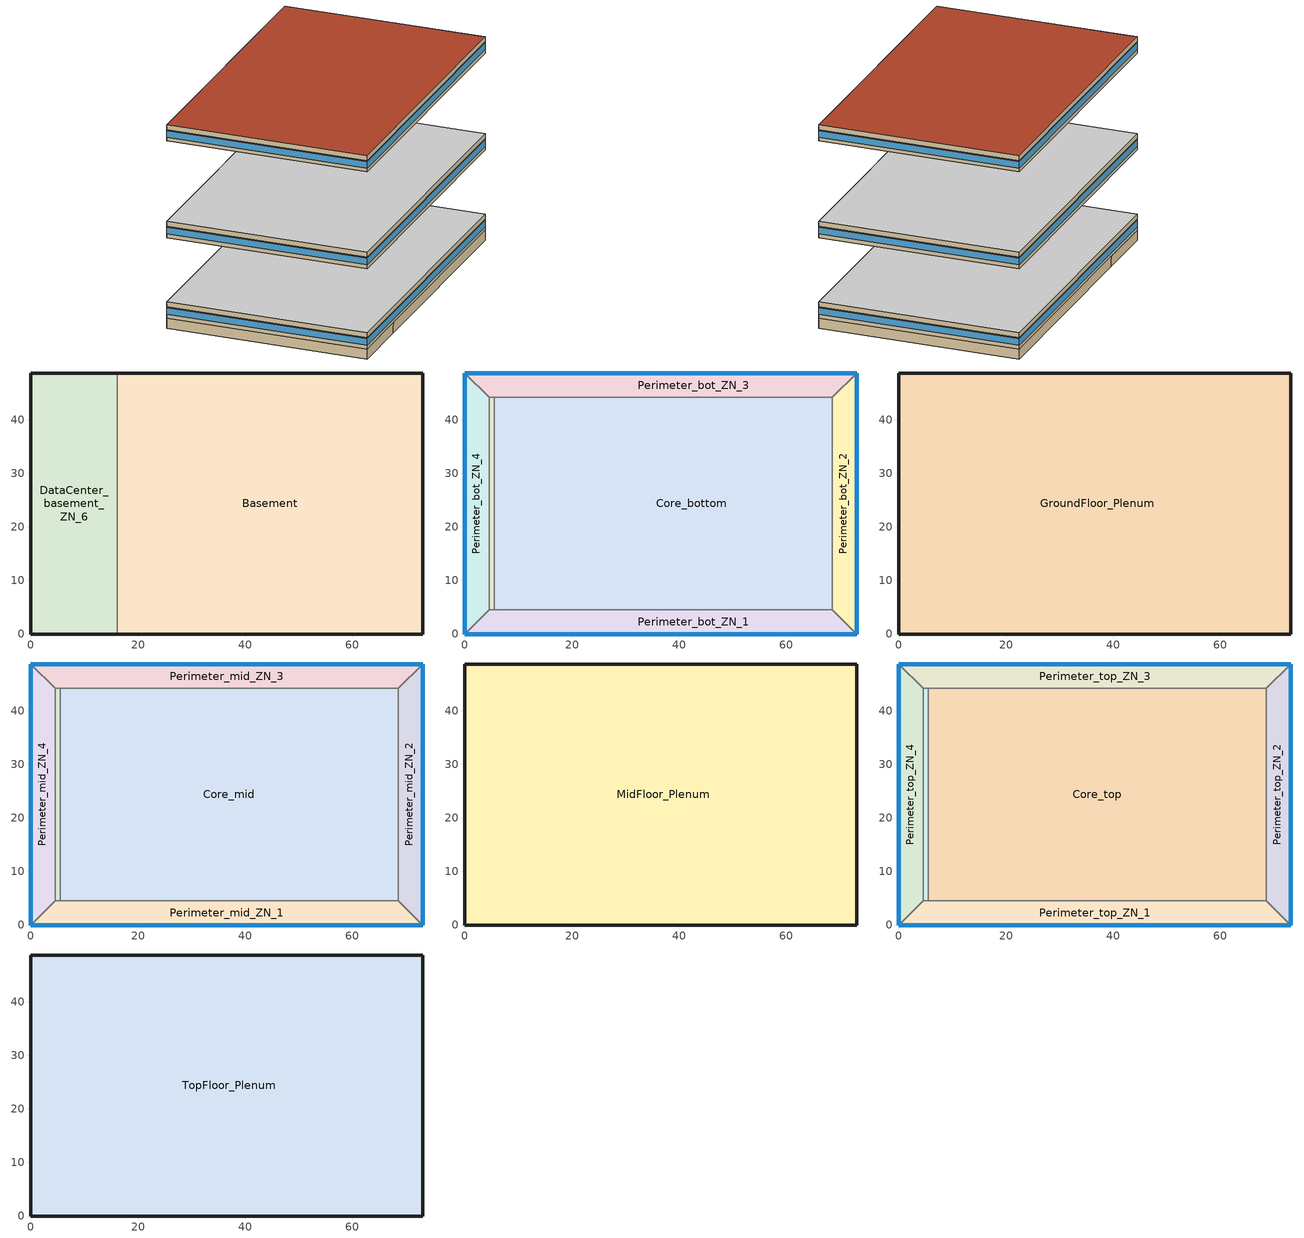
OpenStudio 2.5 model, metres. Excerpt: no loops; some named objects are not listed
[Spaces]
Basement
 floor ground (Basement Floor construction): 73.11,48.74 73.11,0 16.08,0 16.08,48.74 z-2.44
 wall ground (Basement Wall construction): 16.08,0 73.11,0 73.11,48.74 16.08,48.74 z-2.44:0
 wall to DataCenter_basement_ZN_6: 16.08,48.74 16.08,0 z-2.44:0
DataCenter_basement_ZN_6
 floor ground (Basement Floor construction): 16.08,48.74 16.08,0 0,0 0,48.74 z-2.44
 wall ground (Basement Wall construction): 16.08,48.74 0,48.74 0,0 16.08,0 z-2.44:0
Core_bottom
 floor to DataCenter_basement_ZN_6: 16.08,44.16 16.08,4.57 5.49,4.57 5.49,44.16 z0
 floor to Basement: 68.53,44.16 68.53,4.57 16.08,4.57 16.08,44.16 z0
 wall to Perimeter_bot_ZN_1: 5.49,4.57 68.53,4.57 z0:2.74
 wall to DataCenter_bot_ZN_6: 5.49,44.16 5.49,4.57 z0:2.74
 wall to Perimeter_bot_ZN_2: 68.53,4.57 68.53,44.16 z0:2.74
 wall to Perimeter_bot_ZN_3: 68.53,44.16 5.49,44.16 z0:2.74
Perimeter_bot_ZN_3
 floor to Basement: 73.11,48.74 68.53,44.16 16.08,44.16 16.08,48.74 z0
 floor to DataCenter_basement_ZN_6: 16.08,48.74 16.08,44.16 4.57,44.16 0,48.74 z0
 wall outside: 73.11,48.74 0,48.74 z0:2.74
 wall to Perimeter_bot_ZN_4: 0,48.74 4.57,44.16 z0:2.74
 wall to Perimeter_bot_ZN_2: 68.53,44.16 73.11,48.74 z0:2.74
 wall to DataCenter_bot_ZN_6: 4.57,44.16 5.49,44.16 z0:2.74
 window: 73.11,48.74 0,48.74 z0.91:2.5
Perimeter_bot_ZN_1
 floor to DataCenter_basement_ZN_6: 16.08,4.57 16.08,0 0,0 4.57,4.57 z0
 floor to Basement: 68.53,4.57 73.11,0 16.08,0 16.08,4.57 z0
 wall outside: 0,0 73.11,0 z0:2.74
 wall to Perimeter_bot_ZN_4: 4.57,4.57 0,0 z0:2.74
 wall to DataCenter_bot_ZN_6: 5.49,4.57 4.57,4.57 z0:2.74
 wall to Perimeter_bot_ZN_2: 73.11,0 68.53,4.57 z0:2.74
 window: 0,0 73.11,0 z0.91:2.5
Perimeter_bot_ZN_2
 floor to Basement: 73.11,48.74 73.11,0 68.53,4.57 68.53,44.16 z0
 wall outside: 73.11,0 73.11,48.74 z0:2.74
 window: 73.11,0 73.11,48.74 z0.91:2.5
Perimeter_bot_ZN_4
 floor to DataCenter_basement_ZN_6: 0,48.74 4.57,44.16 4.57,4.57 0,0 z0
 wall outside: 0,48.74 0,0 z0:2.74
 wall to DataCenter_bot_ZN_6: 4.57,4.57 4.57,44.16 z0:2.74
 window: 0,48.74 0,0 z0.91:2.5
DataCenter_bot_ZN_6
 floor to DataCenter_basement_ZN_6: 5.49,44.16 5.49,4.57 4.57,4.57 4.57,44.16 z0
GroundFloor_Plenum
 floor to Perimeter_bot_ZN_4: 0,48.74 4.57,44.16 4.57,4.57 0,0 z2.74
 floor to Perimeter_bot_ZN_2: 73.11,48.74 73.11,0 68.53,4.57 68.53,44.16 z2.74
 floor to Perimeter_bot_ZN_1: 68.53,4.57 73.11,0 0,0 4.57,4.57 z2.74
 floor to Perimeter_bot_ZN_3: 73.11,48.74 68.53,44.16 4.57,44.16 0,48.74 z2.74
 floor to Core_bottom: 68.53,44.16 68.53,4.57 5.49,4.57 5.49,44.16 z2.74
 floor to DataCenter_bot_ZN_6: 5.49,44.16 5.49,4.57 4.57,4.57 4.57,44.16 z2.74
 wall outside: 73.11,0 73.11,48.74 0,48.74 0,0 73.11,0 z2.74:3.96
 ceiling adiabatic (Floor Adiabatic construction): 73.11,0 73.11,48.74 0,48.74 0,0 z3.96
Perimeter_mid_ZN_2
 floor adiabatic (Floor Adiabatic construction): 73.11,48.74 73.11,0 68.53,4.57 68.53,44.16 z19.82
 wall outside: 73.11,0 73.11,48.74 z19.82:22.56
 wall to Perimeter_mid_ZN_3: 73.11,48.74 68.53,44.16 z19.82:22.56
 wall to Perimeter_mid_ZN_1: 68.53,4.57 73.11,0 z19.82:22.56
 wall to Core_mid: 68.53,44.16 68.53,4.57 z19.82:22.56
 window: 73.11,0 73.11,48.74 z20.73:22.32
Perimeter_mid_ZN_1
 floor adiabatic (Floor Adiabatic construction): 68.53,4.57 73.11,0 0,0 4.57,4.57 z19.82
 wall outside: 0,0 73.11,0 z19.82:22.56
 wall to Perimeter_mid_ZN_4: 4.57,4.57 0,0 z19.82:22.56
 wall to DataCenter_mid_ZN_6: 5.49,4.57 4.57,4.57 z19.82:22.56
 wall to Core_mid: 68.53,4.57 5.49,4.57 z19.82:22.56
 window: 0,0 73.11,0 z20.73:22.32
DataCenter_mid_ZN_6
 floor adiabatic (Floor Adiabatic construction): 5.49,44.16 5.49,4.57 4.57,4.57 4.57,44.16 z19.82
 wall to Perimeter_mid_ZN_4: 4.57,44.16 4.57,4.57 z19.82:22.56
 wall to Core_mid: 5.49,4.57 5.49,44.16 z19.82:22.56
 wall to Perimeter_mid_ZN_3: 5.49,44.16 4.57,44.16 z19.82:22.56
Core_mid
 floor adiabatic (Floor Adiabatic construction): 68.53,44.16 68.53,4.57 5.49,4.57 5.49,44.16 z19.82
 wall to Perimeter_mid_ZN_3: 68.53,44.16 5.49,44.16 z19.82:22.56
Perimeter_mid_ZN_3
 floor adiabatic (Floor Adiabatic construction): 73.11,48.74 68.53,44.16 4.57,44.16 0,48.74 z19.82
 wall outside: 73.11,48.74 0,48.74 z19.82:22.56
 wall to Perimeter_mid_ZN_4: 0,48.74 4.57,44.16 z19.82:22.56
 window: 73.11,48.74 0,48.74 z20.73:22.32
Perimeter_mid_ZN_4
 floor adiabatic (Floor Adiabatic construction): 0,48.74 4.57,44.16 4.57,4.57 0,0 z19.82
 wall outside: 0,48.74 0,0 z19.82:22.56
 window: 0,48.74 0,0 z20.73:22.32
MidFloor_Plenum
 floor to Perimeter_mid_ZN_1: 68.53,4.57 73.11,0 0,0 4.57,4.57 z22.56
 floor to DataCenter_mid_ZN_6: 5.49,44.16 5.49,4.57 4.57,4.57 4.57,44.16 z22.56
 floor to Perimeter_mid_ZN_2: 73.11,48.74 73.11,0 68.53,4.57 68.53,44.16 z22.56
 floor to Perimeter_mid_ZN_4: 0,48.74 4.57,44.16 4.57,4.57 0,0 z22.56
 floor to Core_mid: 68.53,44.16 68.53,4.57 5.49,4.57 5.49,44.16 z22.56
 floor to Perimeter_mid_ZN_3: 73.11,48.74 68.53,44.16 4.57,44.16 0,48.74 z22.56
 wall outside: 73.11,48.74 0,48.74 0,0 73.11,0 73.11,48.74 z22.56:23.78
 ceiling adiabatic (Floor Adiabatic construction): 73.11,0 73.11,48.74 0,48.74 0,0 z23.78
DataCenter_top_ZN_6
 floor adiabatic (Floor Adiabatic construction): 5.49,44.16 5.49,4.57 4.57,4.57 4.57,44.16 z43.6
 wall to Perimeter_top_ZN_4: 4.57,44.16 4.57,4.57 z43.6:46.34
 wall to Core_top: 5.49,4.57 5.49,44.16 z43.6:46.34
 wall to Perimeter_top_ZN_3: 5.49,44.16 4.57,44.16 z43.6:46.34
 wall to Perimeter_top_ZN_1: 4.57,4.57 5.49,4.57 z43.6:46.34
Perimeter_top_ZN_3
 floor adiabatic (Floor Adiabatic construction): 73.11,48.74 68.53,44.16 4.57,44.16 0,48.74 z43.6
 wall outside: 73.11,48.74 0,48.74 z43.6:46.34
 wall to Core_top: 5.49,44.16 68.53,44.16 z43.6:46.34
 wall to Perimeter_top_ZN_2: 68.53,44.16 73.11,48.74 z43.6:46.34
 wall to Perimeter_top_ZN_4: 0,48.74 4.57,44.16 z43.6:46.34
 window: 73.11,48.74 0,48.74 z44.51:46.1
Core_top
 floor adiabatic (Floor Adiabatic construction): 68.53,44.16 68.53,4.57 5.49,4.57 5.49,44.16 z43.6
 wall to Perimeter_top_ZN_1: 5.49,4.57 68.53,4.57 z43.6:46.34
 wall to Perimeter_top_ZN_2: 68.53,4.57 68.53,44.16 z43.6:46.34
Perimeter_top_ZN_2
 floor adiabatic (Floor Adiabatic construction): 73.11,48.74 73.11,0 68.53,4.57 68.53,44.16 z43.6
 wall outside: 73.11,0 73.11,48.74 z43.6:46.34
 wall to Perimeter_top_ZN_1: 68.53,4.57 73.11,0 z43.6:46.34
 window: 73.11,0 73.11,48.74 z44.51:46.1
Perimeter_top_ZN_1
 floor adiabatic (Floor Adiabatic construction): 68.53,4.57 73.11,0 0,0 4.57,4.57 z43.6
 wall outside: 0,0 73.11,0 z43.6:46.34
 wall to Perimeter_top_ZN_4: 4.57,4.57 0,0 z43.6:46.34
 window: 0,0 73.11,0 z44.51:46.1
Perimeter_top_ZN_4
 floor adiabatic (Floor Adiabatic construction): 0,48.74 4.57,44.16 4.57,4.57 0,0 z43.6
 wall outside: 0,48.74 0,0 z43.6:46.34
 window: 0,48.74 0,0 z44.51:46.1
TopFloor_Plenum
 floor to Perimeter_top_ZN_3: 73.11,48.74 68.53,44.16 4.57,44.16 0,48.74 z46.34
 floor to Perimeter_top_ZN_2: 73.11,48.74 73.11,0 68.53,4.57 68.53,44.16 z46.34
 floor to Perimeter_top_ZN_1: 68.53,4.57 73.11,0 0,0 4.57,4.57 z46.34
 floor to Perimeter_top_ZN_4: 0,48.74 4.57,44.16 4.57,4.57 0,0 z46.34
 floor to DataCenter_top_ZN_6: 5.49,44.16 5.49,4.57 4.57,4.57 4.57,44.16 z46.34
 floor to Core_top: 68.53,44.16 68.53,4.57 5.49,4.57 5.49,44.16 z46.34
 wall outside: 0,0 73.11,0 73.11,48.74 0,48.74 0,0 z46.34:47.56
 roof outside: 73.11,0 73.11,48.74 0,48.74 0,0 z47.56
[Building]
-LargeOffice-ASHRAE 169-2006-5A created: 2018-07-12 10:08:55 -0400: North Axis {deg}=0; Default Construction Set=90.1-2010 - LrgOffice - ASHRAE 169-2006-5A; Standards Number of Stories=13; Standards Number of Above Ground Stories=12; Standards Building Type=LargeOffice
[Site]
Chicago Ohare Intl Ap_IL_USA: Latitude {deg}=41.98; Longitude {deg}=-87.92; Time Zone {hr}=-6; Elevation {m}=201; Terrain=City
[Site:WaterMainsTemperature]
Calculation Method=Correlation; Annual Average Outdoor Air Temperature {C}=9.925; Maximum Difference In Monthly Average Outdoor Air Temperatures {deltaC}=28.7
[SizingPeriod:DesignDay] Barometric Pressure {Pa}=98934; Sky Clearness=0; Rain Indicator=0; Snow Indicator=0; Day of Month=21; Daylight Saving Time Indicator=0; Humidity Indicating Type=Wetbulb; Dry-Bulb Temperature Range Modifier Type=DefaultMultipliers
Name | Maximum Dry-Bulb Temperature {C} | Daily Dry-Bulb Temperature Range {deltaC} | Humidity Indicating Conditions at Maximum Dry-Bulb | Wind Speed {m/s} | Wind Direction {deg} | Month | Day Type | Solar Model Indicator | ASHRAE Taub | ASHRAE Taud
Chicago Ohare Intl Ap Ann Htg 99.6% Condns DB | -20 | 0 | -20 | 4.9 | 270 | 1 | WinterDesignDay | ASHRAEClearSky
Chicago Ohare Intl Ap Ann Clg .4% Condns DB=>MWB | 33.3 | 10.5 | 23.7 | 5.2 | 230 | 7 | SummerDesignDay | ASHRAETau | 0.455 | 2.05
[Site:GroundTemperature:BuildingSurface]
19.527, 19.502, 19.536, 19.598, 20.002, 21.64, 22.225, 22.375, 21.449, 20.121, 19.802, 19.633
[ClimateZones]
Climate Zone Value 1=5A; Climate Zone Institution Name 2=CEC; Climate Zone Document Name 2=California Climate Zone Descriptions; Climate Zone Document Year 2=1995
[Material:NoMass] Thermal Absorptance=0.9; Solar Absorptance=0.7
Name | Roughness | Thermal Resistance {m2-K/W} | Visible Absorptance
CP02 CARPET PAD | VeryRough | 0.21648 | 0.8
Nonres_Floor_Insulation | MediumSmooth | 2.88292 | 0.7
Typical Insulation R-10.94 | Smooth | 1.92744 | 0.7
Typical Carpet Pad | Smooth | 0.21648 | 0.8
Typical Insulation R-8.72 | Smooth | 1.53614 | 0.7
Typical Insulation R-19.72 | Smooth | 3.4722 | 0.7
Typical Insulation R-0.58 | Smooth | 0.101875 | 0.7
Typical Insulation R-1.15 | Smooth | 0.202527 | 0.7
[Material]
Name | Roughness | Thickness {m} | Conductivity {W/m-K} | Density {kg/m3} | Specific Heat {J/kg-K} | Thermal Absorptance | Solar Absorptance | Visible Absorptance
100mm Normalweight concrete floor | MediumSmooth | 0.1016 | 2.31 | 2322 | 832
G01 13mm gypsum board | Smooth | 0.0127 | 0.16 | 800 | 1090 | 0.9 | 0.7 | 0.5
M10 200mm concrete block basement wall | MediumRough | 0.2032 | 1.326 | 1842 | 912
4 in. Normalweight Concrete Floor | MediumRough | 0.1016 | 2.31 | 2322 | 832 | 0.9 | 0.7 | 0.7
1IN Stucco | Smooth | 0.0253 | 0.6918 | 1858 | 837 | 0.9 | 0.7 | 0.92
8IN CONCRETE HW RefBldg | Rough | 0.2032 | 1.311 | 2240 | 836.8 | 0.9 | 0.7 | 0.7
1/2IN Gypsum | Smooth | 0.0127 | 0.16 | 784.9 | 830 | 0.9 | 0.4 | 0.4
Roof Membrane | VeryRough | 0.0095 | 0.16 | 1121.29 | 1460 | 0.9 | 0.7 | 0.7
Metal Roof Surface; F08 Metal surface | Smooth | 0.0008 | 45.28 | 7824 | 500 | 0.9 | 0.7 | 0.7
6 in. Normalweight Concrete Floor | MediumRough | 0.1524 | 2.31 | 2322 | 832 | 0.9 | 0.7 | 0.7
8 in. Concrete Block Basement Wall | MediumRough | 0.2032 | 1.326 | 1842 | 912 | 0.9 | 0.7 | 0.7
G05 25mm wood | MediumSmooth | 0.0254 | 0.15 | 608 | 1630 | 0.9 | 0.5 | 0.5
Std Wood 6inch | MediumSmooth | 0.15 | 0.12 | 540 | 1210 | 0.9 | 0.7 | 0.7
[Construction]
Floor Adiabatic construction: CP02 CARPET PAD, 100mm Normalweight concrete floor, Nonres_Floor_Insulation
Basement Wall construction: M10 200mm concrete block basement wall
Basement Floor construction: M10 200mm concrete block basement wall, CP02 CARPET PAD
Typical Insulated Exterior Mass Floor R-13.51: Typical Insulation R-10.94, 4 in. Normalweight Concrete Floor, Typical Carpet Pad
Typical Insulated Exterior Mass Wall R-11.11: 1IN Stucco, 8IN CONCRETE HW RefBldg, Typical Insulation R-8.72, 1/2IN Gypsum
Typical IEAD Roof R-20.83: Roof Membrane, Typical Insulation R-19.72, Metal Roof Surface
Typical Interior Floor: 100mm Normalweight concrete floor, CP02 CARPET PAD
Typical Interior Wall: G01 13mm gypsum board, G01 13mm gypsum board
Typical Interior Ceiling: CP02 CARPET PAD, 100mm Normalweight concrete floor
Typical Insulated Carpeted 6in Slab Floor: 6 in. Normalweight Concrete Floor, Typical Carpet Pad
Typical Insulated Basement Mass Wall: 8 in. Concrete Block Basement Wall
U 0.52 SHGC 0.40 Dbl Ref-D Clr 6mm/13mm Air: REF D CLEAR 6MM, AIR 13MM, CLEAR 6MM
Typical Insulated Metal Door R-1.43: F08 Metal surface, Typical Insulation R-0.58
Typical Overhead Door R-2.0: Typical Insulation R-1.15
U 1.17 SHGC 0.49 Sgl Ref-D Clr 6mm: REF D CLEAR 6MM
Typical Interior Window: Clear 3mm
Typical Interior Door; Typical Interior Partition: G05 25mm wood
InteriorFurnishings: Std Wood 6inch
[DefaultConstructionSet]
90.1-2010 - LrgOffice - ASHRAE 169-2006-5A: Default Exterior Surface Constructions=Default Surface Constructions 1; Default Interior Surface Constructions=Default Surface Constructions 2; Default Ground Contact Surface Constructions=Default Surface Constructions 3; Default Exterior SubSurface Constructions=Default Sub Surface Constructions 1; Default Interior SubSurface Constructions=Default Sub Surface Constructions 2; Interior Partition Construction=Typical Interior Partition
[DefaultSurfaceConstructions]
Name | Floor Construction | Wall Construction | Roof Ceiling Construction
Default Surface Constructions 1 | Typical Insulated Exterior Mass Floor R-13.51 | Typical Insulated Exterior Mass Wall R-11.11 | Typical IEAD Roof R-20.83
Default Surface Constructions 2 | Typical Interior Floor | Typical Interior Wall | Typical Interior Ceiling
Default Surface Constructions 3 | Typical Insulated Carpeted 6in Slab Floor | Typical Insulated Basement Mass Wall
[DefaultSubSurfaceConstructions]
Name | Fixed Window Construction | Operable Window Construction | Door Construction | Overhead Door Construction | Skylight Construction | Tubular Daylight Dome Construction | Tubular Daylight Diffuser Construction
Default Sub Surface Constructions 1 | U 0.52 SHGC 0.40 Dbl Ref-D Clr 6mm/13mm Air | U 0.52 SHGC 0.40 Dbl Ref-D Clr 6mm/13mm Air | Typical Insulated Metal Door R-1.43 | Typical Overhead Door R-2.0 | U 1.17 SHGC 0.49 Sgl Ref-D Clr 6mm | Typical Interior Window | Typical Interior Window
Default Sub Surface Constructions 2 | Typical Interior Window | Typical Interior Window | Typical Interior Door
[WindowMaterial:Glazing] Optical Data Type=SpectralAverage; Infrared Transmittance at Normal Incidence=0; Front Side Infrared Hemispherical Emissivity=0.84; Conductivity {W/m-K}=0.9; Dirt Correction Factor for Solar and Visible Transmittance=1; Solar Diffusing=No
Name | Thickness {m} | Solar Transmittance at Normal Incidence | Front Side Solar Reflectance at Normal Incidence | Back Side Solar Reflectance at Normal Incidence | Visible Transmittance at Normal Incidence | Front Side Visible Reflectance at Normal Incidence | Back Side Visible Reflectance at Normal Incidence | Back Side Infrared Hemispherical Emissivity
REF D CLEAR 6MM | 0.006 | 0.429 | 0.308 | 0.379 | 0.334 | 0.453 | 0.505 | 0.82
CLEAR 6MM | 0.006 | 0.775 | 0.071 | 0.071 | 0.881 | 0.08 | 0.08 | 0.84
Clear 3mm | 0.003 | 0.837 | 0.075 | 0.075 | 0.898 | 0.081 | 0.081 | 0.84
[WindowMaterial:Gas]
AIR 13MM: Gas Type=Air; Thickness {m}=0.0127
[Space]
Name | Space Type | Building Story | Thermal Zone | Part of Total Floor Area
Core_mid | Office WholeBuilding - Lg Office | Building Story 2 | Core_mid ZN | Yes
DataCenter_top_ZN_6 | Office OfficeLarge Data Center | Building Story 3 | DataCenter_top_ZN_6 ZN
Perimeter_mid_ZN_2 | Office WholeBuilding - Lg Office | Building Story 2 | Perimeter_mid_ZN_2 ZN | Yes
Perimeter_mid_ZN_1 | Office WholeBuilding - Lg Office | Building Story 2 | Perimeter_mid_ZN_1 ZN | Yes
MidFloor_Plenum |  | Building Story 2 | MidFloor_Plenum ZN | No
DataCenter_mid_ZN_6 | Office OfficeLarge Data Center | Building Story 2 | DataCenter_mid_ZN_6 ZN
Core_bottom | Office WholeBuilding - Lg Office | Building Story 1 | Core_bottom ZN | Yes
Perimeter_top_ZN_3 | Office WholeBuilding - Lg Office | Building Story 3 | Perimeter_top_ZN_3 ZN | Yes
Core_top | Office WholeBuilding - Lg Office | Building Story 3 | Core_top ZN | Yes
Perimeter_bot_ZN_3 | Office WholeBuilding - Lg Office | Building Story 1 | Perimeter_bot_ZN_3 ZN | Yes
Basement | Office WholeBuilding - Lg Office | Basement Story 0 | Basement ZN | Yes
Perimeter_bot_ZN_1 | Office WholeBuilding - Lg Office | Building Story 1 | Perimeter_bot_ZN_1 ZN | Yes
Perimeter_mid_ZN_3 | Office WholeBuilding - Lg Office | Building Story 2 | Perimeter_mid_ZN_3 ZN | Yes
Perimeter_top_ZN_2 | Office WholeBuilding - Lg Office | Building Story 3 | Perimeter_top_ZN_2 ZN | Yes
Perimeter_top_ZN_1 | Office WholeBuilding - Lg Office | Building Story 3 | Perimeter_top_ZN_1 ZN | Yes
Perimeter_mid_ZN_4 | Office WholeBuilding - Lg Office | Building Story 2 | Perimeter_mid_ZN_4 ZN | Yes
TopFloor_Plenum |  | Building Story 3 | TopFloor_Plenum ZN | No
GroundFloor_Plenum |  | Building Story 1 | GroundFloor_Plenum ZN | No
Perimeter_top_ZN_4 | Office WholeBuilding - Lg Office | Building Story 3 | Perimeter_top_ZN_4 ZN | Yes
DataCenter_basement_ZN_6 | Office OfficeLarge Main Data Center | Basement Story 0 | DataCenter_basement_ZN_6 ZN
Perimeter_bot_ZN_2 | Office WholeBuilding - Lg Office | Building Story 1 | Perimeter_bot_ZN_2 ZN | Yes
Perimeter_bot_ZN_4 | Office WholeBuilding - Lg Office | Building Story 1 | Perimeter_bot_ZN_4 ZN | Yes
DataCenter_bot_ZN_6 | Office OfficeLarge Data Center | Building Story 1 | DataCenter_bot_ZN_6 ZN
[BuildingStory]
Name | Nominal Z Coordinate {m}
Basement Story 0 | -2.439
Building Story 1 | 0
Building Story 2 | 19.816
Building Story 3 | 43.5952
[SpaceType] Standards Building Type=Office
Name | Default Schedule Set | Design Specification Outdoor Air Object | Standards Space Type
Office WholeBuilding - Lg Office | Office WholeBuilding - Lg Office Schedule Set | Office WholeBuilding - Lg Office Ventilation | WholeBuilding - Lg Office
Office OfficeLarge Data Center | Office OfficeLarge Data Center Schedule Set | Office OfficeLarge Data Center Ventilation | OfficeLarge Data Center
Office OfficeLarge Main Data Center | Office OfficeLarge Main Data Center Schedule Set | Office OfficeLarge Main Data Center Ventilation | OfficeLarge Main Data Center
[Lights:Definition] Design Level Calculation Method=Watts/Area; Watts per Space Floor Area {W/m2}=9.68752; Fraction Radiant=0.7; Fraction Visible=0.2
Office OfficeLarge Data Center Lights Definition; Office OfficeLarge Main Data Center Lights Definition; Office WholeBuilding - Lg Office Lights Definition
[Lights] Fraction Replaceable=1
Name | Lights Definition | Space or SpaceType
Office OfficeLarge Data Center Lights | Office OfficeLarge Data Center Lights Definition | Office OfficeLarge Data Center
Office OfficeLarge Main Data Center Lights | Office OfficeLarge Main Data Center Lights Definition | Office OfficeLarge Main Data Center
Office WholeBuilding - Lg Office Lights | Office WholeBuilding - Lg Office Lights Definition | Office WholeBuilding - Lg Office
[ElectricEquipment:Definition] Design Level Calculation Method=Watts/Area; Fraction Radiant=0.5
Name | Watts per Space Floor Area {W/m2}
Office OfficeLarge Data Center Elec Equip Definition | 215.278
Office OfficeLarge Main Data Center Elec Equip Definition | 484.376
Office WholeBuilding - Lg Office Elec Equip Definition | 8.07007
[ElectricEquipment]
Name | Electric Equipment Definition | Space or SpaceType
Office OfficeLarge Data Center Elec Equip | Office OfficeLarge Data Center Elec Equip Definition | Office OfficeLarge Data Center
Office OfficeLarge Main Data Center Elec Equip | Office OfficeLarge Main Data Center Elec Equip Definition | Office OfficeLarge Main Data Center
Office WholeBuilding - Lg Office Elec Equip | Office WholeBuilding - Lg Office Elec Equip Definition | Office WholeBuilding - Lg Office
[DesignSpecification:OutdoorAir] Outdoor Air Flow per Person {m3/s-person}=0; Outdoor Air Flow Rate {m3/s}=0; Outdoor Air Flow Air Changes per Hour {1/hr}=0
Name | Outdoor Air Flow per Floor Area {m3/s-m2} | Outdoor Air Method
Office OfficeLarge Data Center Ventilation; Office OfficeLarge Main Data Center Ventilation | 0
Office WholeBuilding - Lg Office Ventilation | 0.0004318 | Sum
[DefaultScheduleSet] Lighting Schedule=OfficeLarge BLDG_LIGHT_SCH
Name | Electric Equipment Schedule | Number of People Schedule | People Activity Level Schedule | Infiltration Schedule
Office OfficeLarge Data Center Schedule Set; Office OfficeLarge Main Data Center Schedule Set | OfficeLarge ALWAYS_ON
Office WholeBuilding - Lg Office Schedule Set | OfficeLarge BLDG_EQUIP_SCH | OfficeLarge BLDG_OCC_SCH | OfficeLarge ACTIVITY_SCH | OfficeLarge INFIL_SCH_PNNL
[ThermostatSetpoint:DualSetpoint]
Name | Heating Setpoint Temperature Schedule | Cooling Setpoint Temperature Schedule
Office WholeBuilding - Lg Office Thermostat 1; Office WholeBuilding - Lg Office Thermostat 2; Office WholeBuilding - Lg Office Thermostat 3; Office WholeBuilding - Lg Office Thermostat 4; Office WholeBuilding - Lg Office Thermostat 5; Office WholeBuilding - Lg Office Thermostat 6; Office WholeBuilding - Lg Office Thermostat 7; Office WholeBuilding - Lg Office Thermostat 8; Office WholeBuilding - Lg Office Thermostat 9; Office WholeBuilding - Lg Office Thermostat 10; Office WholeBuilding - Lg Office Thermostat 11; Office WholeBuilding - Lg Office Thermostat 12; Office WholeBuilding - Lg Office Thermostat 13; Office WholeBuilding - Lg Office Thermostat 14; Office WholeBuilding - Lg Office Thermostat 15; Office WholeBuilding - Lg Office Thermostat 16 | OfficeLarge HTGSETP_SCH_YES_OPTIMUM | OfficeLarge CLGSETP_SCH_NO_SETBACK
Office OfficeLarge Main Data Center Thermostat 1; Office OfficeLarge Data Center Thermostat 1; Office OfficeLarge Data Center Thermostat 2; Office OfficeLarge Data Center Thermostat 3 | OfficeLarge HTGSETP_DC_SCH | OfficeLarge CLGSETP_DC_SCH
[People:Definition]
Office WholeBuilding - Lg Office People Definition: Number of People Calculation Method=People/Area; People per Space Floor Area {person/m2}=0.0538196; Fraction Radiant=0.3
[People]
Office WholeBuilding - Lg Office People: People Definition=Office WholeBuilding - Lg Office People Definition; Space or SpaceType=Office WholeBuilding - Lg Office; Work Efficiency Schedule=Work Efficiency Schedule; Clothing Insulation Schedule=Clothing Schedule; Air Velocity Schedule=Air Velocity Schedule; Multiplier=1
[SpaceInfiltration:DesignFlowRate] Design Flow Rate Calculation Method=Flow/ExteriorArea; Constant Term Coefficient=0; Temperature Term Coefficient=0; Velocity Term Coefficient=0.224; Velocity Squared Term Coefficient=0
Name | Space or SpaceType | Schedule | Flow per Exterior Surface Area {m3/s-m2}
GroundFloor_Plenum Infiltration | GroundFloor_Plenum | Always On Discrete | 0.000569573
MidFloor_Plenum Infiltration | MidFloor_Plenum | Always On Discrete | 0.000569573
Perimeter_bot_ZN_1 Infiltration | Perimeter_bot_ZN_1 | OfficeLarge INFIL_SCH_PNNL | 0.000569573
Perimeter_bot_ZN_2 Infiltration | Perimeter_bot_ZN_2 | OfficeLarge INFIL_SCH_PNNL | 0.000569573
Perimeter_bot_ZN_3 Infiltration | Perimeter_bot_ZN_3 | OfficeLarge INFIL_SCH_PNNL | 0.000569573
Perimeter_bot_ZN_4 Infiltration | Perimeter_bot_ZN_4 | OfficeLarge INFIL_SCH_PNNL | 0.000569573
Perimeter_mid_ZN_1 Infiltration | Perimeter_mid_ZN_1 | OfficeLarge INFIL_SCH_PNNL | 0.000569573
Perimeter_mid_ZN_2 Infiltration | Perimeter_mid_ZN_2 | OfficeLarge INFIL_SCH_PNNL | 0.000569573
Perimeter_mid_ZN_3 Infiltration | Perimeter_mid_ZN_3 | OfficeLarge INFIL_SCH_PNNL | 0.000569573
Perimeter_mid_ZN_4 Infiltration | Perimeter_mid_ZN_4 | OfficeLarge INFIL_SCH_PNNL | 0.000569573
Perimeter_top_ZN_1 Infiltration | Perimeter_top_ZN_1 | OfficeLarge INFIL_SCH_PNNL | 0.000569573
Perimeter_top_ZN_2 Infiltration | Perimeter_top_ZN_2 | OfficeLarge INFIL_SCH_PNNL | 0.000569573
Perimeter_top_ZN_3 Infiltration | Perimeter_top_ZN_3 | OfficeLarge INFIL_SCH_PNNL | 0.000569573
Perimeter_top_ZN_4 Infiltration | Perimeter_top_ZN_4 | OfficeLarge INFIL_SCH_PNNL | 0.000569573
TopFloor_Plenum Infiltration | TopFloor_Plenum | Always On Discrete | 4.38381e-05
[InternalMass:Definition]
Internal Mass Definition 1: Construction=InteriorFurnishings; Design Level Calculation Method=SurfaceArea/Area; Surface Area per Space Floor Area=2
[InternalMass] Internal Mass Definition=Internal Mass Definition 1; Multiplier=1
Name | Space or SpaceType
Perimeter_bot_ZN_1 Mass | Perimeter_bot_ZN_1
Perimeter_bot_ZN_2 Mass | Perimeter_bot_ZN_2
Perimeter_bot_ZN_3 Mass | Perimeter_bot_ZN_3
Perimeter_bot_ZN_4 Mass | Perimeter_bot_ZN_4
Core_bottom Mass | Core_bottom
Perimeter_mid_ZN_1 Mass | Perimeter_mid_ZN_1
Perimeter_mid_ZN_2 Mass | Perimeter_mid_ZN_2
Perimeter_mid_ZN_3 Mass | Perimeter_mid_ZN_3
Perimeter_mid_ZN_4 Mass | Perimeter_mid_ZN_4
Core_mid Mass | Core_mid
Perimeter_top_ZN_1 Mass | Perimeter_top_ZN_1
Perimeter_top_ZN_2 Mass | Perimeter_top_ZN_2
Perimeter_top_ZN_3 Mass | Perimeter_top_ZN_3
Perimeter_top_ZN_4 Mass | Perimeter_top_ZN_4
Core_top Mass | Core_top
Basement Mass | Basement
DataCenter_basement_ZN_6 Mass | DataCenter_basement_ZN_6
DataCenter_bot_ZN_6 Mass | DataCenter_bot_ZN_6
DataCenter_mid_ZN_6 Mass | DataCenter_mid_ZN_6
DataCenter_top_ZN_6 Mass | DataCenter_top_ZN_6
[ThermalZone] Use Ideal Air Loads=No
Name | Thermostat | Multiplier | Primary Daylighting Control | Fraction of Zone Controlled by Primary Daylighting Control
Basement ZN | Office WholeBuilding - Lg Office Thermostat 1
Core_bottom ZN | Office WholeBuilding - Lg Office Thermostat 2
Core_mid ZN | Office WholeBuilding - Lg Office Thermostat 3 | 10
Core_top ZN | Office WholeBuilding - Lg Office Thermostat 4
DataCenter_basement_ZN_6 ZN | Office OfficeLarge Main Data Center Thermostat 1
DataCenter_bot_ZN_6 ZN | Office OfficeLarge Data Center Thermostat 1
DataCenter_mid_ZN_6 ZN | Office OfficeLarge Data Center Thermostat 2 | 10
DataCenter_top_ZN_6 ZN | Office OfficeLarge Data Center Thermostat 3
GroundFloor_Plenum ZN; TopFloor_Plenum ZN
MidFloor_Plenum ZN |  | 10
Perimeter_bot_ZN_1 ZN | Office WholeBuilding - Lg Office Thermostat 5 |  | Perimeter_bot_ZN_1 Daylt Sensor 1 | 0.383
Perimeter_bot_ZN_2 ZN | Office WholeBuilding - Lg Office Thermostat 6 |  | Perimeter_bot_ZN_2 Daylt Sensor 1 | 0.389
Perimeter_bot_ZN_3 ZN | Office WholeBuilding - Lg Office Thermostat 7 |  | Perimeter_bot_ZN_3 Daylt Sensor 1 | 0.383
Perimeter_bot_ZN_4 ZN | Office WholeBuilding - Lg Office Thermostat 8 |  | Perimeter_bot_ZN_4 Daylt Sensor 1 | 0.389
Perimeter_mid_ZN_1 ZN | Office WholeBuilding - Lg Office Thermostat 9 | 10 | Perimeter_mid_ZN_1 Daylt Sensor 1 | 0.383
Perimeter_mid_ZN_2 ZN | Office WholeBuilding - Lg Office Thermostat 10 | 10 | Perimeter_mid_ZN_2 Daylt Sensor 1 | 0.389
Perimeter_mid_ZN_3 ZN | Office WholeBuilding - Lg Office Thermostat 11 | 10 | Perimeter_mid_ZN_3 Daylt Sensor 1 | 0.383
Perimeter_mid_ZN_4 ZN | Office WholeBuilding - Lg Office Thermostat 12 | 10 | Perimeter_mid_ZN_4 Daylt Sensor 1 | 0.389
Perimeter_top_ZN_1 ZN | Office WholeBuilding - Lg Office Thermostat 13 |  | Perimeter_top_ZN_1 Daylt Sensor 1 | 0.383
Perimeter_top_ZN_2 ZN | Office WholeBuilding - Lg Office Thermostat 14 |  | Perimeter_top_ZN_2 Daylt Sensor 1 | 0.389
Perimeter_top_ZN_3 ZN | Office WholeBuilding - Lg Office Thermostat 15 |  | Perimeter_top_ZN_3 Daylt Sensor 1 | 0.383
Perimeter_top_ZN_4 ZN | Office WholeBuilding - Lg Office Thermostat 16 |  | Perimeter_top_ZN_4 Daylt Sensor 1 | 0.389
[Sizing:Zone] Zone Cooling Design Supply Air Temperature Input Method=SupplyAirTemperature; Zone Cooling Design Supply Air Temperature {C}=14; Zone Cooling Design Supply Air Temperature Difference {deltaC}=11.11; Zone Heating Design Supply Air Temperature Input Method=SupplyAirTemperature; Zone Heating Design Supply Air Temperature {C}=40; Zone Heating Design Supply Air Temperature Difference {deltaC}=11.11; Zone Cooling Design Supply Air Humidity Ratio {kg-H2O/kg-air}=0.0085; Zone Heating Design Supply Air Humidity Ratio {kg-H2O/kg-air}=0.008; Cooling Design Air Flow Method=DesignDay; Heating Design Air Flow Method=DesignDay; Account for Dedicated Outdoor Air System=No; Dedicated Outdoor Air System Control Strategy=NeutralSupplyAir; Dedicated Outdoor Air Low Setpoint Temperature for Design {C}=autosize; Dedicated Outdoor Air High Setpoint Temperature for Design {C}=autosize
GroundFloor_Plenum ZN; MidFloor_Plenum ZN; TopFloor_Plenum ZN
[AvailabilityManager:NightCycle] Control Type=CycleOnAny; Thermostat Tolerance {deltaC}=1; Cycling Run Time {s}=3600
Availability Manager Night Cycle 1; Availability Manager Night Cycle 2; Availability Manager Night Cycle 3; Availability Manager Night Cycle 4; Availability Manager Night Cycle 5; Availability Manager Night Cycle 6; Availability Manager Night Cycle 7; Availability Manager Night Cycle 8
[AirLoopHVAC:ReturnPlenum]
Name | ThermalZone
Air Loop HVAC Return Plenum 1 | GroundFloor_Plenum ZN
Air Loop HVAC Return Plenum 2 | MidFloor_Plenum ZN
Air Loop HVAC Return Plenum 3 | TopFloor_Plenum ZN
[Exterior:Lights:Definition]
Name | Design Level {W}
Occ Sensing Exterior Lights Def | 43305.1
NonDimming Exterior Lights Def | 12979.2
Fuel equipment 1 Def | 244444
Fuel equipment 2 Def | 1270.8
[Exterior:Lights]
Name | Exterior Lights Definition | Schedule | Control Option
Occ Sensing Exterior Lights Def | Occ Sensing Exterior Lights Def | OfficeLarge Exterior_lighting_schedule_b | AstronomicalClock
NonDimming Exterior Lights Def | NonDimming Exterior Lights Def | OfficeLarge Exterior_lighting_schedule_a | AstronomicalClock
Fuel equipment 1 | Fuel equipment 1 Def | Large Office BLDG ELEVATORS | ScheduleNameOnly
Fuel equipment 2 | Fuel equipment 2 Def | OfficeLarge ELEV_LIGHT_FAN_SCH_ADD_DF | ScheduleNameOnly
[HeatExchanger:AirToAir:SensibleAndLatent]
VAV_mid WITH REHEAT ERV: Availability Schedule=Always On Discrete; Nominal Supply Air Flow Rate {m3/s}=autosize; Sensible Effectiveness at 100% Heating Air Flow=0.5; Latent Effectiveness at 100% Heating Air Flow=0.5; Sensible Effectiveness at 75% Heating Air Flow=0.5; Latent Effectiveness at 75% Heating Air Flow=0.5; Sensible Effectiveness at 100% Cooling Air Flow=0.5; Latent Effectiveness at 100% Cooling Air Flow=0.5; Sensible Effectiveness at 75% Cooling Air Flow=0.5; Latent Effectiveness at 75% Cooling Air Flow=0.5; Nominal Electric Power {W}=109319; Supply Air Outlet Temperature Control=Yes; Heat Exchanger Type=Rotary; Frost Control Type=ExhaustOnly; Threshold Temperature {C}=-23.3; Initial Defrost Time Fraction=0.167; Rate of Defrost Time Fraction Increase {1/K}=1.44; Economizer Lockout=Yes
[SetpointManager:OutdoorAirPretreat]
Setpoint Manager Outdoor Air Pretreat 1: Minimum Setpoint Temperature {C}=-99; Maximum Setpoint Temperature {C}=99; Minimum Setpoint Humidity Ratio {kgWater/kgDryAir}=1e-005; Maximum Setpoint Humidity Ratio {kgWater/kgDryAir}=1
[Daylighting:Control] Position Z-Coordinate {m}=0.762; Illuminance Setpoint {lux}=500; Lighting Control Type=Stepped; Minimum Input Power Fraction for Continuous Dimming Control=0.3; Minimum Light Output Fraction for Continuous Dimming Control=0.2; Number of Stepped Control Steps=3; Probability Lighting will be Reset When Needed in Manual Stepped Control=1; Maximum Allowable Discomfort Glare Index=22
Name | Space | Position X-Coordinate {m} | Position Y-Coordinate {m}
Perimeter_bot_ZN_1 Daylt Sensor 1 | Perimeter_bot_ZN_1 | 36.5535 | 1.65
Perimeter_bot_ZN_2 Daylt Sensor 1 | Perimeter_bot_ZN_2 | 2.9232 | 24.369
Perimeter_bot_ZN_3 Daylt Sensor 1 | Perimeter_bot_ZN_3 | 36.5535 | 2.9231
Perimeter_bot_ZN_4 Daylt Sensor 1 | Perimeter_bot_ZN_4 | 1.65 | 24.369
Perimeter_mid_ZN_1 Daylt Sensor 1 | Perimeter_mid_ZN_1 | 36.5535 | 1.65
Perimeter_mid_ZN_2 Daylt Sensor 1 | Perimeter_mid_ZN_2 | 2.9232 | 24.369
Perimeter_mid_ZN_3 Daylt Sensor 1 | Perimeter_mid_ZN_3 | 36.5535 | 2.9231
Perimeter_mid_ZN_4 Daylt Sensor 1 | Perimeter_mid_ZN_4 | 1.65 | 24.369
Perimeter_top_ZN_1 Daylt Sensor 1 | Perimeter_top_ZN_1 | 36.5535 | 1.65
Perimeter_top_ZN_2 Daylt Sensor 1 | Perimeter_top_ZN_2 | 2.9232 | 24.369
Perimeter_top_ZN_3 Daylt Sensor 1 | Perimeter_top_ZN_3 | 36.5535 | 2.9231
Perimeter_top_ZN_4 Daylt Sensor 1 | Perimeter_top_ZN_4 | 1.65 | 24.369
[EnergyManagementSystem:Actuator]
Set_Cooling_Setpoint_Sched: Actuated Component=OfficeLarge CLGSETP_SCH_NO_SETBACK 1; Actuated Component Type=Schedule:Year; Actuated Component Control Type=Schedule Value
[EnergyManagementSystem:InternalVariable] Internal Data Type=Lighting Power Design Level
Name | Internal Data Index Key
Core_mid_ZN_Lights | Core_mid ZN Office WholeBuilding - Lg Office Lights
Perimeter_mid_ZN_2_ZN_Lights | Perimeter_mid_ZN_2 ZN Office WholeBuilding - Lg Office Lights
Perimeter_mid_ZN_3_ZN_Lights | Perimeter_mid_ZN_3 ZN Office WholeBuilding - Lg Office Lights
Core_top_ZN_Lights | Core_top ZN Office WholeBuilding - Lg Office Lights
Perimeter_mid_ZN_1_ZN_Lights | Perimeter_mid_ZN_1 ZN Office WholeBuilding - Lg Office Lights
Core_bottom_ZN_Lights | Core_bottom ZN Office WholeBuilding - Lg Office Lights
Perimeter_top_ZN_3_ZN_Lights | Perimeter_top_ZN_3 ZN Office WholeBuilding - Lg Office Lights
Perimeter_bot_ZN_3_ZN_Lights | Perimeter_bot_ZN_3 ZN Office WholeBuilding - Lg Office Lights
Basement_ZN_Lights | Basement ZN Office WholeBuilding - Lg Office Lights
Perimeter_bot_ZN_1_ZN_Lights | Perimeter_bot_ZN_1 ZN Office WholeBuilding - Lg Office Lights
Perimeter_top_ZN_2_ZN_Lights | Perimeter_top_ZN_2 ZN Office WholeBuilding - Lg Office Lights
Perimeter_top_ZN_1_ZN_Lights | Perimeter_top_ZN_1 ZN Office WholeBuilding - Lg Office Lights
Perimeter_mid_ZN_4_ZN_Lights | Perimeter_mid_ZN_4 ZN Office WholeBuilding - Lg Office Lights
Perimeter_top_ZN_4_ZN_Lights | Perimeter_top_ZN_4 ZN Office WholeBuilding - Lg Office Lights
Perimeter_bot_ZN_2_ZN_Lights | Perimeter_bot_ZN_2 ZN Office WholeBuilding - Lg Office Lights
Perimeter_bot_ZN_4_ZN_Lights | Perimeter_bot_ZN_4 ZN Office WholeBuilding - Lg Office Lights
[EnergyManagementSystem:Sensor]
Name | Output Variable or Output Meter Index Key | Output Variable or Output Meter
CurntFacilityElectDemand | Whole Building | Facility Total Electric Demand Power
Cooling_Setpoint_Sched | OfficeLarge CLGSETP_SCH_NO_SETBACK 1 | Schedule Value
BLDG_LIGHT_SCH | OfficeLarge BLDG_LIGHT_SCH 1 | Schedule Value
[EnergyManagementSystem:TrendVariable]
Name | EMS Variable | Number of Timesteps to be Logged
FacilityElectTrend | CurntFacilityElectDemand | 144
Demand_Mgr_State_Trend | argDmndMngrState | 48
[EnergyManagementSystem:Subroutine]
Unset_Demand_Controls: SET Set_Cooling_Setpoint_Sched = Null; SET Set_Core_mid_ZN_Lights = Null; SET Set_Perimeter_mid_ZN_2_ZN_Lights = Null; SET Set_Perimeter_mid_ZN_3_ZN_Lights = Null; SET Set_Core_top_ZN_Lights = Null; SET Set_Perimeter_mid_ZN_1_ZN_Lights = Null; SET Set_Core_bottom_ZN_Lights = Null; SET Set_Perimeter_top_ZN_3_ZN_Lights = Null; SET Set_Perimeter_bot_ZN_3_ZN_Lights = Null; SET Set_Basement_ZN_Lights = Null; SET Set_Perimeter_bot_ZN_1_ZN_Lights = Null; SET Set_Perimeter_top_ZN_2_ZN_Lights = Null; SET Set_Perimeter_top_ZN_1_ZN_Lights = Null; SET Set_Perimeter_mid_ZN_4_ZN_Lights = Null; SET Set_Perimeter_top_ZN_4_ZN_Lights = Null; SET Set_Perimeter_bot_ZN_2_ZN_Lights = Null; SET Set_Perimeter_bot_ZN_4_ZN_Lights = Null
Set_Demand_Level1_Controls: SET Set_Cooling_Setpoint_Sched = Cooling_Setpoint_Sched + 0.8; SET Set_Core_mid_ZN_Lights = 0.9 * Core_mid_ZN_Lights * BLDG_LIGHT_SCH; SET Set_Perimeter_mid_ZN_2_ZN_Lights = 0.9 * Perimeter_mid_ZN_2_ZN_Lights * BLDG_LIGHT_SCH; SET Set_Perimeter_mid_ZN_3_ZN_Lights = 0.9 * Perimeter_mid_ZN_3_ZN_Lights * BLDG_LIGHT_SCH; SET Set_Core_top_ZN_Lights = 0.9 * Core_top_ZN_Lights * BLDG_LIGHT_SCH; SET Set_Perimeter_mid_ZN_1_ZN_Lights = 0.9 * Perimeter_mid_ZN_1_ZN_Lights * BLDG_LIGHT_SCH; SET Set_Core_bottom_ZN_Lights = 0.9 * Core_bottom_ZN_Lights * BLDG_LIGHT_SCH; SET Set_Perimeter_top_ZN_3_ZN_Lights = 0.9 * Perimeter_top_ZN_3_ZN_Lights * BLDG_LIGHT_SCH; SET Set_Perimeter_bot_ZN_3_ZN_Lights = 0.9 * Perimeter_bot_ZN_3_ZN_Lights * BLDG_LIGHT_SCH; SET Set_Basement_ZN_Lights = 0.9 * Basement_ZN_Lights * BLDG_LIGHT_SCH; SET Set_Perimeter_bot_ZN_1_ZN_Lights = 0.9 * Perimeter_bot_ZN_1_ZN_Lights * BLDG_LIGHT_SCH; SET Set_Perimeter_top_ZN_2_ZN_Lights = 0.9 * Perimeter_top_ZN_2_ZN_Lights * BLDG_LIGHT_SCH; SET Set_Perimeter_top_ZN_1_ZN_Lights = 0.9 * Perimeter_top_ZN_1_ZN_Lights * BLDG_LIGHT_SCH; SET Set_Perimeter_mid_ZN_4_ZN_Lights = 0.9 * Perimeter_mid_ZN_4_ZN_Lights * BLDG_LIGHT_SCH; SET Set_Perimeter_top_ZN_4_ZN_Lights = 0.9 * Perimeter_top_ZN_4_ZN_Lights * BLDG_LIGHT_SCH; SET Set_Perimeter_bot_ZN_2_ZN_Lights = 0.9 * Perimeter_bot_ZN_2_ZN_Lights * BLDG_LIGHT_SCH; SET Set_Perimeter_bot_ZN_4_ZN_Lights = 0.9 * Perimeter_bot_ZN_4_ZN_Lights * BLDG_LIGHT_SCH
Set_Demand_Level1_Controls_1: SET Set_Cooling_Setpoint_Sched = Cooling_Setpoint_Sched + 1.5; SET Set_Core_mid_ZN_Lights = 0.8 * Core_mid_ZN_Lights * BLDG_LIGHT_SCH; SET Set_Perimeter_mid_ZN_2_ZN_Lights = 0.8 * Perimeter_mid_ZN_2_ZN_Lights * BLDG_LIGHT_SCH; SET Set_Perimeter_mid_ZN_3_ZN_Lights = 0.8 * Perimeter_mid_ZN_3_ZN_Lights * BLDG_LIGHT_SCH; SET Set_Core_top_ZN_Lights = 0.8 * Core_top_ZN_Lights * BLDG_LIGHT_SCH; SET Set_Perimeter_mid_ZN_1_ZN_Lights = 0.8 * Perimeter_mid_ZN_1_ZN_Lights * BLDG_LIGHT_SCH; SET Set_Core_bottom_ZN_Lights = 0.8 * Core_bottom_ZN_Lights * BLDG_LIGHT_SCH; SET Set_Perimeter_top_ZN_3_ZN_Lights = 0.8 * Perimeter_top_ZN_3_ZN_Lights * BLDG_LIGHT_SCH; SET Set_Perimeter_bot_ZN_3_ZN_Lights = 0.8 * Perimeter_bot_ZN_3_ZN_Lights * BLDG_LIGHT_SCH; SET Set_Basement_ZN_Lights = 0.8 * Basement_ZN_Lights * BLDG_LIGHT_SCH; SET Set_Perimeter_bot_ZN_1_ZN_Lights = 0.8 * Perimeter_bot_ZN_1_ZN_Lights * BLDG_LIGHT_SCH; SET Set_Perimeter_top_ZN_2_ZN_Lights = 0.8 * Perimeter_top_ZN_2_ZN_Lights * BLDG_LIGHT_SCH; SET Set_Perimeter_top_ZN_1_ZN_Lights = 0.8 * Perimeter_top_ZN_1_ZN_Lights * BLDG_LIGHT_SCH; SET Set_Perimeter_mid_ZN_4_ZN_Lights = 0.8 * Perimeter_mid_ZN_4_ZN_Lights * BLDG_LIGHT_SCH; SET Set_Perimeter_top_ZN_4_ZN_Lights = 0.8 * Perimeter_top_ZN_4_ZN_Lights * BLDG_LIGHT_SCH; SET Set_Perimeter_bot_ZN_2_ZN_Lights = 0.8 * Perimeter_bot_ZN_2_ZN_Lights * BLDG_LIGHT_SCH; SET Set_Perimeter_bot_ZN_4_ZN_Lights = 0.8 * Perimeter_bot_ZN_4_ZN_Lights * BLDG_LIGHT_SCH
[Schedule:Ruleset]
Name | Default Day Schedule | Summer Design Day Schedule | Winter Design Day Schedule
OfficeLarge BLDG_LIGHT_SCH | OfficeLarge BLDG_LIGHT_SCH Default | OfficeLarge BLDG_LIGHT_SCH Summer Design Day | OfficeLarge BLDG_LIGHT_SCH Winter Design Day
OfficeLarge ALWAYS_ON | OfficeLarge ALWAYS_ON Default | OfficeLarge ALWAYS_ON Summer Design Day | OfficeLarge ALWAYS_ON Winter Design Day
OfficeLarge HTGSETP_DC_SCH | OfficeLarge HTGSETP_DC_SCH Default | OfficeLarge HTGSETP_DC_SCH Summer Design Day | OfficeLarge HTGSETP_DC_SCH Winter Design Day
OfficeLarge CLGSETP_DC_SCH | OfficeLarge CLGSETP_DC_SCH Default | OfficeLarge CLGSETP_DC_SCH Summer Design Day | OfficeLarge CLGSETP_DC_SCH Winter Design Day
Clothing Schedule | Clothing Schedule Default Winter Clothes
Air Velocity Schedule | Air Velocity Schedule Default
Work Efficiency Schedule | Work Efficiency Schedule Default
OfficeLarge BLDG_OCC_SCH | OfficeLarge BLDG_OCC_SCH Default | OfficeLarge BLDG_OCC_SCH Summer Design Day | OfficeLarge BLDG_OCC_SCH Winter Design Day
OfficeLarge ACTIVITY_SCH | OfficeLarge ACTIVITY_SCH Default | OfficeLarge ACTIVITY_SCH Summer Design Day | OfficeLarge ACTIVITY_SCH Winter Design Day
OfficeLarge BLDG_EQUIP_SCH | OfficeLarge BLDG_EQUIP_SCH Default | OfficeLarge BLDG_EQUIP_SCH Summer Design Day | OfficeLarge BLDG_EQUIP_SCH Winter Design Day
OfficeLarge INFIL_SCH_PNNL | OfficeLarge INFIL_SCH_PNNL Default | OfficeLarge INFIL_SCH_PNNL Summer Design Day | OfficeLarge INFIL_SCH_PNNL Winter Design Day
OfficeLarge HTGSETP_SCH_YES_OPTIMUM | OfficeLarge HTGSETP_SCH_YES_OPTIMUM Default | OfficeLarge HTGSETP_SCH_YES_OPTIMUM Summer Design Day | OfficeLarge HTGSETP_SCH_YES_OPTIMUM Winter Design Day
OfficeLarge CLGSETP_SCH_NO_SETBACK | OfficeLarge CLGSETP_SCH_NO_SETBACK Default | OfficeLarge CLGSETP_SCH_NO_SETBACK Summer Design Day | OfficeLarge CLGSETP_SCH_NO_SETBACK Winter Design Day
OfficeLarge Exterior_lighting_schedule_b | OfficeLarge Exterior_lighting_schedule_b Default | OfficeLarge Exterior_lighting_schedule_b Summer Design Day | OfficeLarge Exterior_lighting_schedule_b Winter Design Day
OfficeLarge Exterior_lighting_schedule_a | OfficeLarge Exterior_lighting_schedule_a Default | OfficeLarge Exterior_lighting_schedule_a Summer Design Day | OfficeLarge Exterior_lighting_schedule_a Winter Design Day
Large Office BLDG ELEVATORS | Large Office BLDG ELEVATORS Default | Large Office BLDG ELEVATORS Summer Design Day | Large Office BLDG ELEVATORS Winter Design Day
OfficeLarge ELEV_LIGHT_FAN_SCH_ADD_DF | OfficeLarge ELEV_LIGHT_FAN_SCH_ADD_DF Default | OfficeLarge ELEV_LIGHT_FAN_SCH_ADD_DF Summer Design Day | OfficeLarge ELEV_LIGHT_FAN_SCH_ADD_DF Winter Design Day
[Schedule:Day]
OfficeLarge BLDG_LIGHT_SCH Default; OfficeLarge ELEV_LIGHT_FAN_SCH_ADD_DF Winter Design Day: 24, 0, 0.05
OfficeLarge BLDG_LIGHT_SCH Sat Day: 6, 0, 0.05, 8, 0, 0.09238, 12, 0, 0.27714, 17, 0, 0.13857, 19, 0, 0.04619, 24, 0, 0.05
OfficeLarge BLDG_LIGHT_SCH Summer Design Day; OfficeLarge ALWAYS_ON Default; OfficeLarge ALWAYS_ON Winter Design Day; OfficeLarge ALWAYS_ON Summer Design Day; Clothing Schedule Default Winter Clothes; OfficeLarge BLDG_EQUIP_SCH Summer Design Day; OfficeLarge INFIL_SCH_PNNL Default: 24, 0, 1
OfficeLarge BLDG_LIGHT_SCH Wkdy Day: 5, 0, 0.05, 6, 0, 0.1, 7, 0, 0.09238, 8, 0, 0.27714, 17, 0, 0.83142, 18, 0, 0.4619, 20, 0, 0.27714, 22, 0, 0.18476, 23, 0, 0.09238, 24, 0, 0.04619
OfficeLarge BLDG_LIGHT_SCH Winter Design Day; Work Efficiency Schedule Default; OfficeLarge BLDG_OCC_SCH Winter Design Day; OfficeLarge BLDG_EQUIP_SCH Winter Design Day: 24, 0, 0
OfficeLarge HTGSETP_DC_SCH Default; OfficeLarge HTGSETP_DC_SCH Winter Design Day; OfficeLarge HTGSETP_DC_SCH Summer Design Day: 24, 0, 18
OfficeLarge CLGSETP_DC_SCH Default; OfficeLarge CLGSETP_DC_SCH Winter Design Day; OfficeLarge CLGSETP_DC_SCH Summer Design Day: 24, 0, 27
Clothing Schedule Summer Clothes; OfficeLarge ELEV_LIGHT_FAN_SCH_ADD_DF Summer Design Day: 24, 0, 0.5
Air Velocity Schedule Default: 24, 0, 0.2
OfficeLarge BLDG_OCC_SCH Default: 6, 0, 0, 18, 0, 0.05, 24, 0, 0
OfficeLarge BLDG_OCC_SCH Sat Day: 6, 0, 0, 8, 0, 0.1, 12, 0, 0.3, 17, 0, 0.1, 19, 0, 0.05, 24, 0, 0
OfficeLarge BLDG_OCC_SCH Summer Design Day: 6, 0, 0, 22, 0, 1, 24, 0, 0.05
OfficeLarge BLDG_OCC_SCH Wkdy Day: 6, 0, 0, 7, 0, 0.1, 8, 0, 0.2, 12, 0, 0.95, 13, 0, 0.5, 17, 0, 0.95, 18, 0, 0.3, 22, 0, 0.1, 24, 0, 0.05
OfficeLarge ACTIVITY_SCH Default; OfficeLarge ACTIVITY_SCH Winter Design Day; OfficeLarge ACTIVITY_SCH Summer Design Day: 24, 0, 120
OfficeLarge BLDG_EQUIP_SCH Default: 24, 0, 0.3
OfficeLarge BLDG_EQUIP_SCH Sat Day: 6, 0, 0.3, 8, 0, 0.4, 12, 0, 0.5, 17, 0, 0.35, 24, 0, 0.3
OfficeLarge BLDG_EQUIP_SCH Wkdy Day: 8, 0, 0.4, 12, 0, 0.9, 13, 0, 0.8, 17, 0, 0.9, 18, 0, 0.5, 24, 0, 0.4
OfficeLarge INFIL_SCH_PNNL Summer Design Day; OfficeLarge INFIL_SCH_PNNL SmrDsn|Wkdy Day: 6, 0, 1, 22, 0, 0.25, 24, 0, 1
OfficeLarge INFIL_SCH_PNNL Winter Design Day; OfficeLarge INFIL_SCH_PNNL WntrDsn|Sat Day: 6, 0, 1, 18, 0, 0.25, 24, 0, 1
OfficeLarge HTGSETP_SCH_YES_OPTIMUM Default; OfficeLarge HTGSETP_SCH_YES_OPTIMUM Summer Design Day: 24, 0, 15.6
OfficeLarge HTGSETP_SCH_YES_OPTIMUM Sat Day: 4, 0, 15.6, 5, 0, 17.8, 6, 0, 20, 17, 0, 21, 24, 0, 15.6
OfficeLarge HTGSETP_SCH_YES_OPTIMUM Wkdy Day: 4, 0, 15.6, 5, 0, 17.8, 6, 0, 20, 22, 0, 21, 24, 0, 15.6
OfficeLarge HTGSETP_SCH_YES_OPTIMUM Winter Design Day: 5, 0, 15.6, 6, 0, 17.6, 7, 0, 19.6, 22, 0, 21, 24, 0, 15.6
OfficeLarge CLGSETP_SCH_NO_SETBACK Default; OfficeLarge CLGSETP_SCH_NO_SETBACK Winter Design Day; OfficeLarge CLGSETP_SCH_NO_SETBACK Default|WntrDsn|Sat|Wkdy Day: 24, 0, 24
OfficeLarge CLGSETP_SCH_NO_SETBACK Summer Design Day: 5, 0, 26.7, 6, 0, 25.7, 7, 0, 25, 22, 0, 24, 24, 0, 26.7
OfficeLarge Exterior_lighting_schedule_b Default; OfficeLarge Exterior_lighting_schedule_b Winter Design Day; OfficeLarge Exterior_lighting_schedule_b Summer Design Day: 6, 0, 0.7, 24, 0, 1
OfficeLarge Exterior_lighting_schedule_a Default; OfficeLarge Exterior_lighting_schedule_a Winter Design Day; OfficeLarge Exterior_lighting_schedule_a Summer Design Day: 6, 0, 0, 24, 0, 1
Large Office BLDG ELEVATORS Default; Large Office BLDG ELEVATORS Winter Design Day; Large Office BLDG ELEVATORS Summer Design Day; OfficeLarge ELEV_LIGHT_FAN_SCH_ADD_DF Default: 4, 0, 0.05, 5, 0, 0.1, 6, 0, 0.2, 7, 0, 0.4, 9, 0, 0.5, 10, 0, 0.35, 16, 0, 0.15, 17, 0, 0.35, 19, 0, 0.5, 21, 0, 0.4, 22, 0, 0.3, 23, 0, 0.2, 24, 0, 0.1
[Schedule:Rule] Date Specification Type=DateRange; Start Day=1
Name | Schedule Ruleset | Rule Order | Day Schedule | Apply Saturday | Start Month | End Month | End Day | Apply Monday | Apply Tuesday | Apply Wednesday | Apply Thursday | Apply Friday
Schedule Rule 1 | OfficeLarge BLDG_LIGHT_SCH | 1 | OfficeLarge BLDG_LIGHT_SCH Sat Day | Yes | 1 | 12 | 31
Schedule Rule 2 | OfficeLarge BLDG_LIGHT_SCH | 0 | OfficeLarge BLDG_LIGHT_SCH Wkdy Day |  | 1 | 12 | 31 | Yes | Yes | Yes | Yes | Yes
Schedule Rule 3 | Clothing Schedule | 0 | Clothing Schedule Summer Clothes |  | 5 | 9 | 30
Schedule Rule 4 | OfficeLarge BLDG_OCC_SCH | 1 | OfficeLarge BLDG_OCC_SCH Sat Day | Yes | 1 | 12 | 31
Schedule Rule 5 | OfficeLarge BLDG_OCC_SCH | 0 | OfficeLarge BLDG_OCC_SCH Wkdy Day |  | 1 | 12 | 31 | Yes | Yes | Yes | Yes | Yes
Schedule Rule 6 | OfficeLarge BLDG_EQUIP_SCH | 1 | OfficeLarge BLDG_EQUIP_SCH Sat Day | Yes | 1 | 12 | 31
Schedule Rule 7 | OfficeLarge BLDG_EQUIP_SCH | 0 | OfficeLarge BLDG_EQUIP_SCH Wkdy Day |  | 1 | 12 | 31 | Yes | Yes | Yes | Yes | Yes
Schedule Rule 8 | OfficeLarge INFIL_SCH_PNNL | 1 | OfficeLarge INFIL_SCH_PNNL SmrDsn|Wkdy Day |  | 1 | 12 | 31 | Yes | Yes | Yes | Yes | Yes
Schedule Rule 9 | OfficeLarge INFIL_SCH_PNNL | 0 | OfficeLarge INFIL_SCH_PNNL WntrDsn|Sat Day | Yes | 1 | 12 | 31
Schedule Rule 10 | OfficeLarge HTGSETP_SCH_YES_OPTIMUM | 1 | OfficeLarge HTGSETP_SCH_YES_OPTIMUM Sat Day | Yes | 1 | 12 | 31
Schedule Rule 11 | OfficeLarge HTGSETP_SCH_YES_OPTIMUM | 0 | OfficeLarge HTGSETP_SCH_YES_OPTIMUM Wkdy Day |  | 1 | 12 | 31 | Yes | Yes | Yes | Yes | Yes
Schedule Rule 12 | OfficeLarge CLGSETP_SCH_NO_SETBACK | 0 | OfficeLarge CLGSETP_SCH_NO_SETBACK Default|WntrDsn|Sat|Wkdy Day | Yes | 1 | 12 | 31 | Yes | Yes | Yes | Yes | Yes
[Schedule:Constant]
Always On Discrete: Value=1
